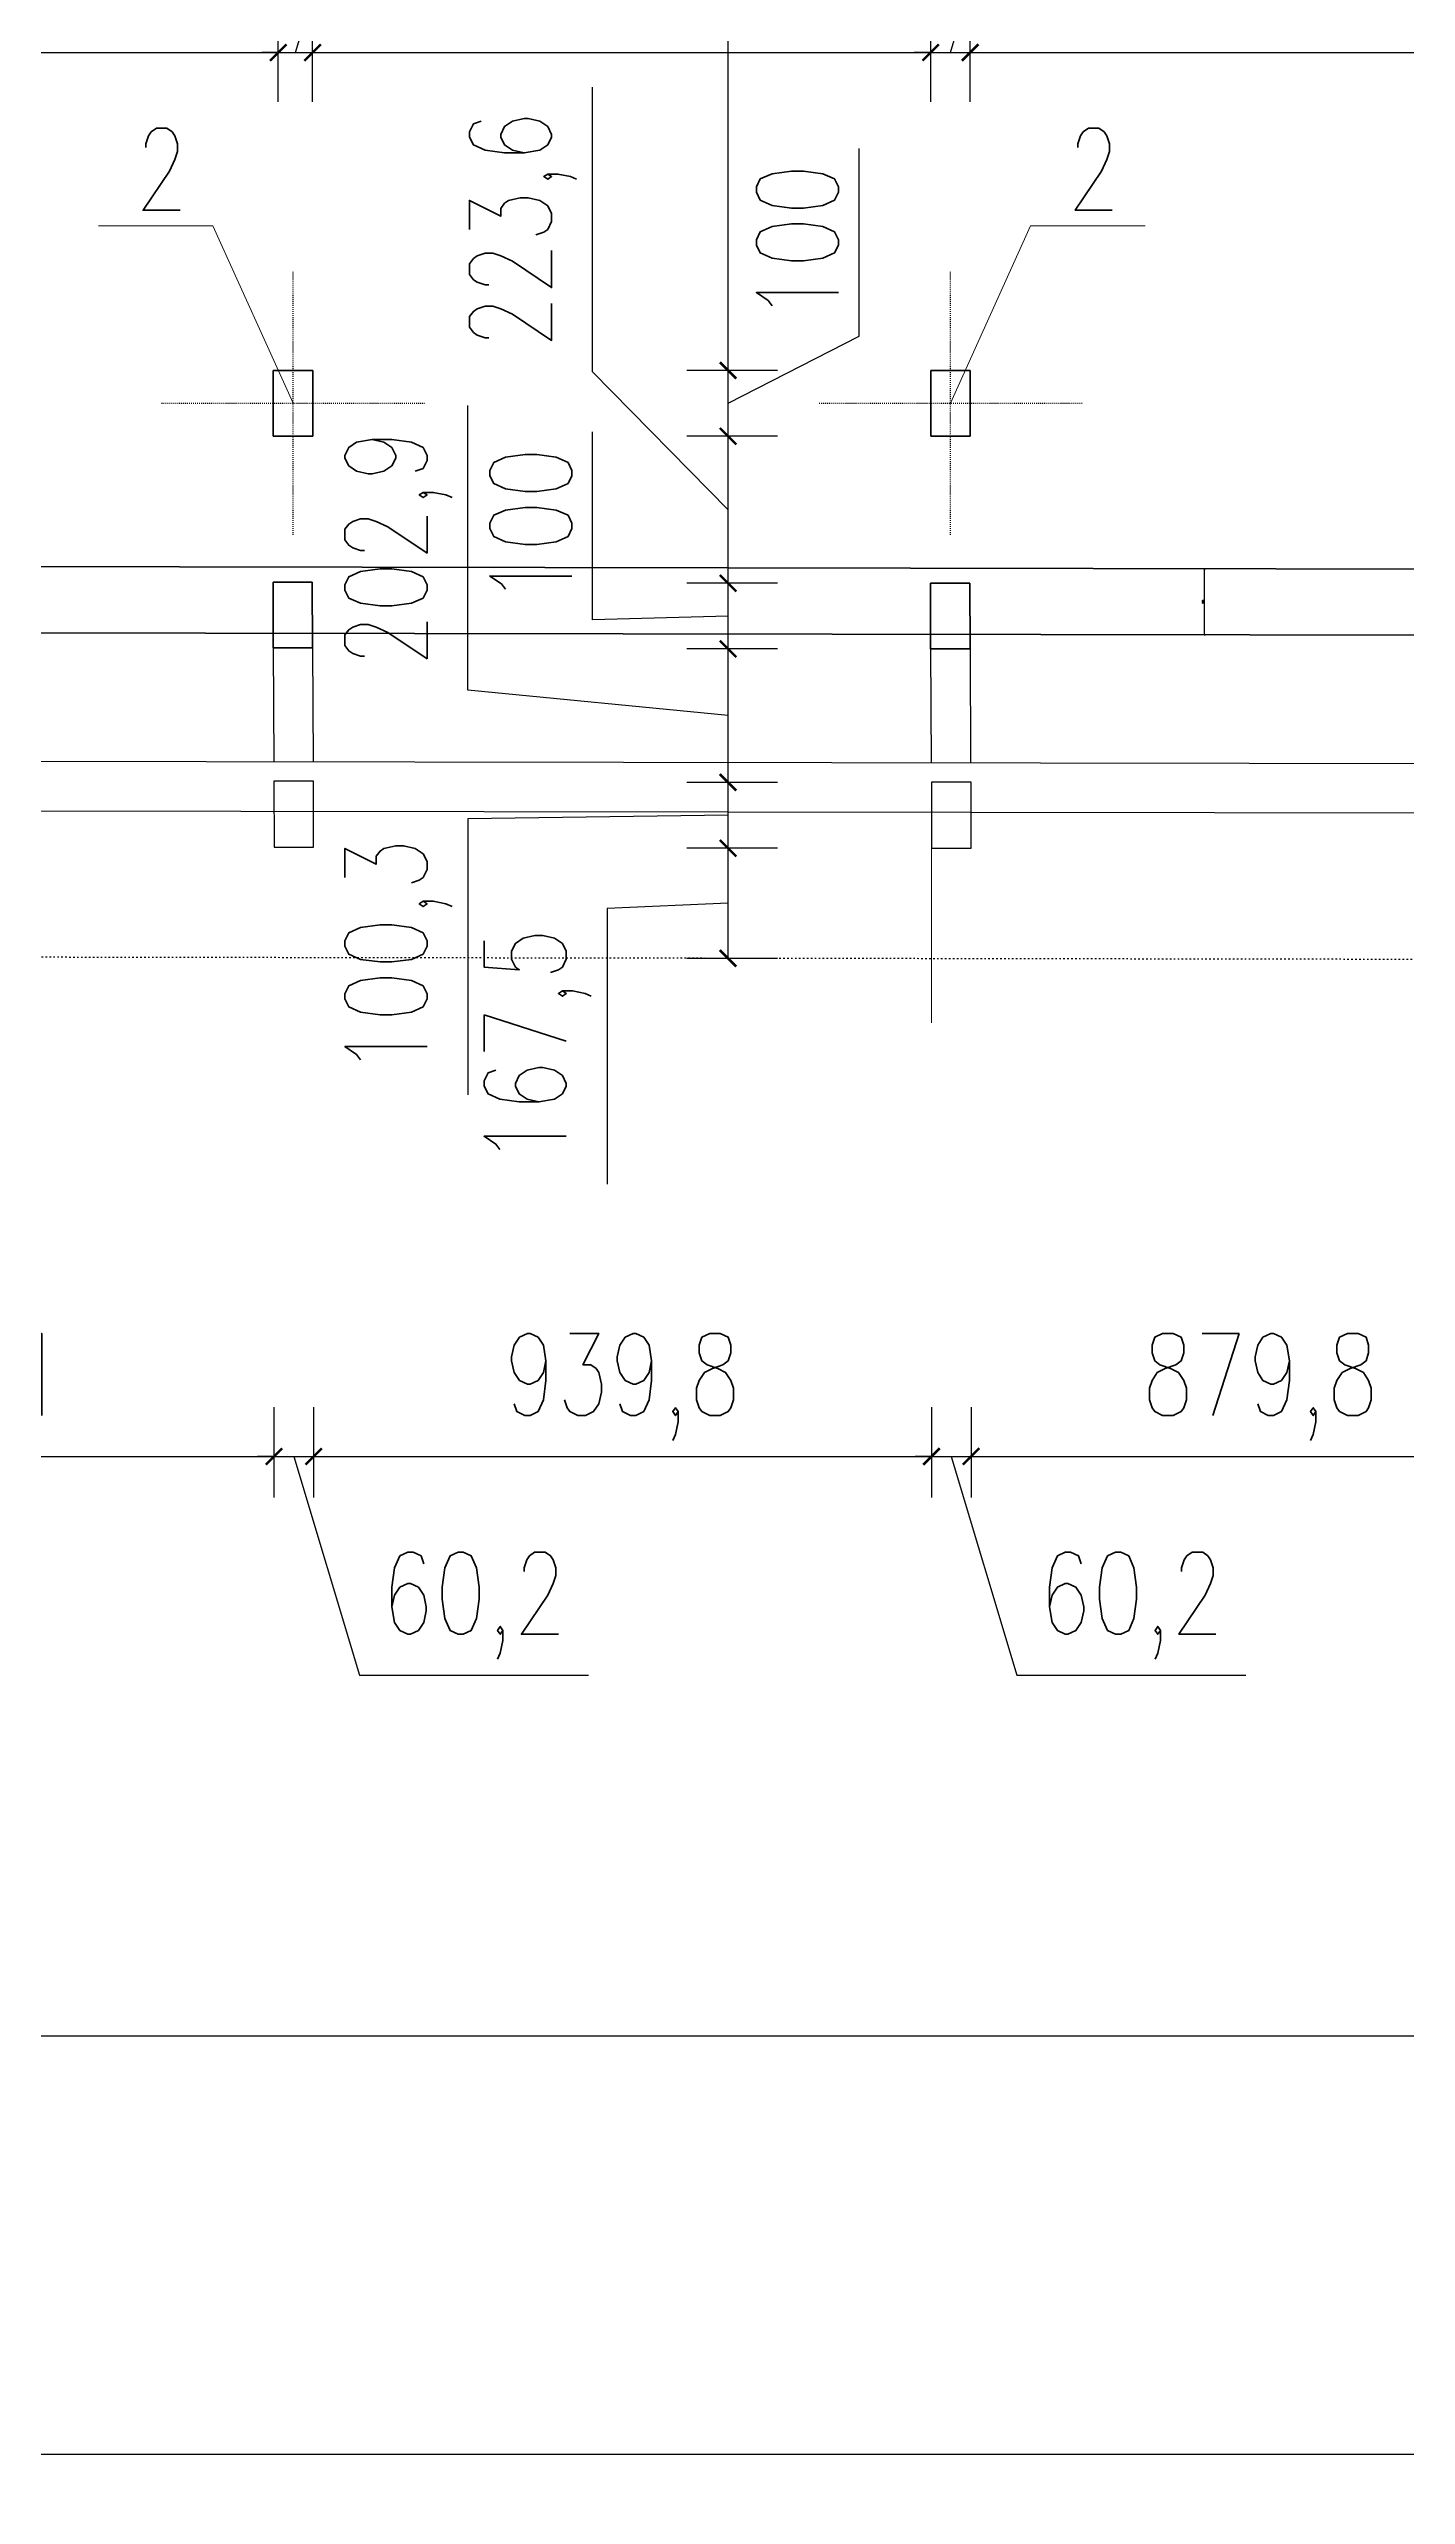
# Model space of a CAD drawing. Header units: millimetres. Extents: x -324080 to 120693, y -32448 to 53734.
# Drawn here: x -192287 to -190222, y -7217 to -3496 of the extents above; entities that cross this region are included whole.
import ezdxf

# ---------------------------------------------------------------- set-up
doc = ezdxf.new("R2010")
doc.units = ezdxf.units.MM
doc.linetypes.add('ACAD_ISO03W100', pattern=[30, 12, -18])
for name, color, linetype, lineweight in [('przekrój', 6, 'Continuous', 50), ('wymiary', 253, 'Continuous', 5), ('ściany', 5, 'Continuous', 50)]:
    doc.layers.add(name, color=color, linetype=linetype, lineweight=lineweight)
doc.layers.add('przerywana', color=7, linetype='ACAD_ISO03W100')
doc.styles.add('Opisowy', font='simplex.shx', dxfattribs={"width": 0.75, "height": 2.5})
doc.dimstyles.new('Opisowy', dxfattribs={"dimscale": 0, "dimtxt": 2.5, "dimasz": 0.5, "dimexe": 1.25, "dimexo": 0.625, "dimtad": 1, "dimdec": 1, "dimtxsty": 'Opisowy', "dimblk": 'ARCHTICK', "dimcen": 1, "dimadec": 0, "dimazin": 0, "dimtfac": 1, "dimtdec": 1, "dimtmove": 0, "dimatfit": 3, "dimfxl": 1.5, "dimfxlon": 1, "dimarcsym": 0})

# ---------------------------------------------------------------- blocks, each defined once
blk = doc.blocks.new('_ArchTick')
at = {"color": 0, "linetype": 'ByBlock', "const_width": 0.15}
blk.add_lwpolyline([(-0.5, -0.5), (0.5, 0.5)], dxfattribs=at)
blk = doc.blocks.new('*D998')
at = {"layer": 'Defpoints', "color": 0, "transparency": 16777216}
for p in [(-190529.7, -4287.6), (-190529.4, -4387.6), (-190529.2, -4387.6)]:
    blk.add_point(p, dxfattribs=at)
at = {"layer": 'wymiary', "color": 0, "lineweight": -2, "transparency": 16777216}
for p, q in [((-190529.2, -4287.6), (-190528, -4287.6)), ((-190529.2, -4287.6), (-190529.2, -4387.6)), ((-190529.2, -4387.6), (-190528, -4387.6))]:
    blk.add_line(p, q, dxfattribs=at)
at = {"layer": 'wymiary', "color": 0, "lineweight": -2, "transparency": 16777216, "xscale": 0.5, "yscale": 0.5, "zscale": 0.5}
for p, rotation in [((-190529.2, -4287.6), 90), ((-190529.2, -4387.6), 270)]:
    blk.add_blockref('_ArchTick', p, dxfattribs=dict(at, rotation=rotation))
at = {"layer": 'wymiary', "color": 0, "lineweight": 9, "transparency": 16777216, "insert": (-190531.1, -4337.6), "char_height": 2.5, "attachment_point": 5, "rotation": 90, "style": 'Opisowy'}
blk.add_mtext('100', dxfattribs=at)
blk = doc.blocks.new('*D1642')
at = {"layer": 'Defpoints', "color": 0, "transparency": 16777216}
for p in [(-191944.2, -3855.6), (-193020.3, -3883.6), (-191944.2, -5637.2)]:
    blk.add_point(p, dxfattribs=at)
at = {"layer": 'wymiary', "color": 0, "lineweight": -2, "transparency": 16777216}
for p, q in [((-193020.3, -5562.2), (-193020.3, -5699.7)), ((-191944.2, -5562.2), (-191944.2, -5699.7)), ((-193020.3, -5637.2), (-191944.2, -5637.2))]:
    blk.add_line(p, q, dxfattribs=at)
at = {"layer": 'wymiary', "color": 0, "lineweight": -2, "transparency": 16777216, "xscale": 25, "yscale": 25, "zscale": 25, "rotation": 180}
blk.add_blockref('_ArchTick', (-193020.3, -5637.2), dxfattribs=at)
at = {"layer": 'wymiary', "color": 0, "lineweight": -2, "transparency": 16777216, "xscale": 25, "yscale": 25, "zscale": 25}
blk.add_blockref('_ArchTick', (-191944.2, -5637.2), dxfattribs=at)
at = {"layer": 'wymiary', "color": 0, "transparency": 16777216, "insert": (-192482.2, -5531.6), "char_height": 125, "attachment_point": 5, "style": 'Opisowy'}
blk.add_mtext('1076,1', dxfattribs=at)
blk = doc.blocks.new('*D1643')
at = {"layer": 'Defpoints', "color": 0, "transparency": 16777216}
for p in [(-191944.2, -3855.6), (-191883.9, -3860.3), (-191883.9, -5637.2)]:
    blk.add_point(p, dxfattribs=at)
at = {"layer": 'wymiary', "color": 0, "lineweight": -2, "transparency": 16777216}
for p, q in [((-191944.2, -5562.2), (-191944.2, -5699.7)), ((-191883.9, -5562.2), (-191883.9, -5699.7)), ((-191944.2, -5637.2), (-191969.2, -5637.2)), ((-191944.2, -5637.2), (-191883.9, -5637.2)), ((-191944.2, -5637.2), (-191883.9, -5637.2)), ((-191914.1, -5637.2), (-191814.3, -5969.8)), ((-191883.9, -5637.2), (-191858.9, -5637.2)), ((-191814.3, -5969.8), (-191466.1, -5969.8))]:
    blk.add_line(p, q, dxfattribs=at)
at = {"layer": 'wymiary', "color": 0, "lineweight": -2, "transparency": 16777216, "xscale": 25, "yscale": 25, "zscale": 25}
blk.add_blockref('_ArchTick', (-191944.2, -5637.2), dxfattribs=at)
at = {"layer": 'wymiary', "color": 0, "lineweight": -2, "transparency": 16777216, "xscale": 25, "yscale": 25, "zscale": 25, "rotation": 180}
blk.add_blockref('_ArchTick', (-191883.9, -5637.2), dxfattribs=at)
at = {"layer": 'wymiary', "color": 0, "transparency": 16777216, "insert": (-191640.2, -5864.2), "char_height": 125, "attachment_point": 5, "style": 'Opisowy'}
blk.add_mtext('60,2', dxfattribs=at)
blk = doc.blocks.new('*D1644')
at = {"layer": 'Defpoints', "color": 0, "transparency": 16777216}
for p in [(-191883.9, -3860.3), (-190944.1, -3862), (-190944.1, -5637.2)]:
    blk.add_point(p, dxfattribs=at)
at = {"layer": 'wymiary', "color": 0, "lineweight": -2, "transparency": 16777216}
for p, q in [((-191883.9, -5562.2), (-191883.9, -5699.7)), ((-190944.1, -5562.2), (-190944.1, -5699.7)), ((-191883.9, -5637.2), (-190944.1, -5637.2))]:
    blk.add_line(p, q, dxfattribs=at)
at = {"layer": 'wymiary', "color": 0, "lineweight": -2, "transparency": 16777216, "xscale": 25, "yscale": 25, "zscale": 25, "rotation": 180}
blk.add_blockref('_ArchTick', (-191883.9, -5637.2), dxfattribs=at)
at = {"layer": 'wymiary', "color": 0, "lineweight": -2, "transparency": 16777216, "xscale": 25, "yscale": 25, "zscale": 25}
blk.add_blockref('_ArchTick', (-190944.1, -5637.2), dxfattribs=at)
at = {"layer": 'wymiary', "color": 0, "transparency": 16777216, "insert": (-191414, -5531.6), "char_height": 125, "attachment_point": 5, "style": 'Opisowy'}
blk.add_mtext('939,8', dxfattribs=at)
blk = doc.blocks.new('*D1645')
at = {"layer": 'Defpoints', "color": 0, "transparency": 16777216}
for p in [(-190944.1, -3862), (-190883.9, -3861.9), (-190883.9, -5637.2)]:
    blk.add_point(p, dxfattribs=at)
at = {"layer": 'wymiary', "color": 0, "lineweight": -2, "transparency": 16777216}
for p, q in [((-190944.1, -5562.2), (-190944.1, -5699.7)), ((-190883.9, -5562.2), (-190883.9, -5699.7)), ((-190944.1, -5637.2), (-190969.1, -5637.2)), ((-190944.1, -5637.2), (-190883.9, -5637.2)), ((-190944.1, -5637.2), (-190883.9, -5637.2)), ((-190914, -5637.2), (-190814.3, -5969.8)), ((-190883.9, -5637.2), (-190858.9, -5637.2)), ((-190814.3, -5969.8), (-190466.1, -5969.8))]:
    blk.add_line(p, q, dxfattribs=at)
at = {"layer": 'wymiary', "color": 0, "lineweight": -2, "transparency": 16777216, "xscale": 25, "yscale": 25, "zscale": 25}
blk.add_blockref('_ArchTick', (-190944.1, -5637.2), dxfattribs=at)
at = {"layer": 'wymiary', "color": 0, "lineweight": -2, "transparency": 16777216, "xscale": 25, "yscale": 25, "zscale": 25, "rotation": 180}
blk.add_blockref('_ArchTick', (-190883.9, -5637.2), dxfattribs=at)
at = {"layer": 'wymiary', "color": 0, "transparency": 16777216, "insert": (-190640.2, -5864.2), "char_height": 125, "attachment_point": 5, "style": 'Opisowy'}
blk.add_mtext('60,2', dxfattribs=at)
blk = doc.blocks.new('*D1646')
at = {"layer": 'Defpoints', "color": 0, "transparency": 16777216}
for p in [(-190883.9, -3861.9), (-190004.1, -3863.5), (-190004.1, -5637.2)]:
    blk.add_point(p, dxfattribs=at)
at = {"layer": 'wymiary', "color": 0, "lineweight": -2, "transparency": 16777216}
for p, q in [((-190883.9, -5562.2), (-190883.9, -5699.7)), ((-190004.1, -5562.2), (-190004.1, -5699.7)), ((-190883.9, -5637.2), (-190004.1, -5637.2))]:
    blk.add_line(p, q, dxfattribs=at)
at = {"layer": 'wymiary', "color": 0, "lineweight": -2, "transparency": 16777216, "xscale": 25, "yscale": 25, "zscale": 25, "rotation": 180}
blk.add_blockref('_ArchTick', (-190883.9, -5637.2), dxfattribs=at)
at = {"layer": 'wymiary', "color": 0, "lineweight": -2, "transparency": 16777216, "xscale": 25, "yscale": 25, "zscale": 25}
blk.add_blockref('_ArchTick', (-190004.1, -5637.2), dxfattribs=at)
at = {"layer": 'wymiary', "color": 0, "transparency": 16777216, "insert": (-190444, -5531.6), "char_height": 125, "attachment_point": 5, "style": 'Opisowy'}
blk.add_mtext('879,8', dxfattribs=at)
blk = doc.blocks.new('*D1670')
at = {"layer": 'Defpoints', "color": 0, "transparency": 16777216}
for p in [(-193020.3, -3883.6), (-183709.7, -3896.1), (-183709.7, -6518.4)]:
    blk.add_point(p, dxfattribs=at)
at = {"layer": 'wymiary', "color": 0, "lineweight": -2, "transparency": 16777216}
for p, q in [((-193020.3, -6443.4), (-193020.3, -6580.9)), ((-183709.7, -6443.4), (-183709.7, -6580.9)), ((-193020.3, -6518.4), (-183709.7, -6518.4))]:
    blk.add_line(p, q, dxfattribs=at)
at = {"layer": 'wymiary', "color": 0, "lineweight": -2, "transparency": 16777216, "xscale": 25, "yscale": 25, "zscale": 25, "rotation": 180}
blk.add_blockref('_ArchTick', (-193020.3, -6518.4), dxfattribs=at)
at = {"layer": 'wymiary', "color": 0, "lineweight": -2, "transparency": 16777216, "xscale": 25, "yscale": 25, "zscale": 25}
blk.add_blockref('_ArchTick', (-183709.7, -6518.4), dxfattribs=at)
at = {"layer": 'wymiary', "color": 0, "transparency": 16777216, "insert": (-188365, -6412.7), "char_height": 125, "attachment_point": 5, "style": 'Opisowy'}
blk.add_mtext('9310,6', dxfattribs=at)
blk = doc.blocks.new('*D1674')
at = {"layer": 'Defpoints', "color": 0, "transparency": 16777216}
for p in [(-193647.7, -4075.4), (-183095.8, -4091.9), (-183095.8, -7154.5)]:
    blk.add_point(p, dxfattribs=at)
at = {"layer": 'wymiary', "color": 0, "lineweight": -2, "transparency": 16777216}
for p, q in [((-193647.7, -7079.5), (-193647.7, -7217)), ((-183095.8, -7079.5), (-183095.8, -7217)), ((-193647.7, -7154.5), (-183095.8, -7154.5))]:
    blk.add_line(p, q, dxfattribs=at)
at = {"layer": 'wymiary', "color": 0, "lineweight": -2, "transparency": 16777216, "xscale": 25, "yscale": 25, "zscale": 25, "rotation": 180}
blk.add_blockref('_ArchTick', (-193647.7, -7154.5), dxfattribs=at)
at = {"layer": 'wymiary', "color": 0, "lineweight": -2, "transparency": 16777216, "xscale": 25, "yscale": 25, "zscale": 25}
blk.add_blockref('_ArchTick', (-183095.8, -7154.5), dxfattribs=at)
at = {"layer": 'wymiary', "color": 0, "transparency": 16777216, "insert": (-188371.8, -7048.8), "char_height": 125, "attachment_point": 5, "style": 'Opisowy'}
blk.add_mtext('10551,9', dxfattribs=at)
blk = doc.blocks.new('*D1764')
at = {"layer": 'Defpoints', "color": 0, "transparency": 16777216}
for p in [(-191253.6, -4712.2), (-190944.8, -4712.2), (-190944, -4879.6)]:
    blk.add_point(p, dxfattribs=at)
at = {"layer": 'wymiary', "color": 0, "lineweight": -2, "transparency": 16777216}
for p, q in [((-191178.6, -4712.2), (-191316.1, -4712.2)), ((-191253.6, -4879.6), (-191253.6, -4712.2)), ((-191253.6, -4795.9), (-191437.4, -4803.7)), ((-191437.4, -4803.7), (-191437.4, -5223.3)), ((-191178.6, -4879.6), (-191316.1, -4879.6))]:
    blk.add_line(p, q, dxfattribs=at)
at = {"layer": 'wymiary', "color": 0, "lineweight": -2, "transparency": 16777216, "xscale": 25, "yscale": 25, "zscale": 25}
for p, rotation in [((-191253.6, -4712.2), 90), ((-191253.6, -4879.6), 270)]:
    blk.add_blockref('_ArchTick', p, dxfattribs=dict(at, rotation=rotation))
at = {"layer": 'wymiary', "color": 0, "transparency": 16777216, "insert": (-191543.1, -5013.5), "char_height": 125, "attachment_point": 5, "rotation": 90, "style": 'Opisowy'}
blk.add_mtext('167,5', dxfattribs=at)
blk = doc.blocks.new('*D1765')
at = {"layer": 'Defpoints', "color": 0, "transparency": 16777216}
for p in [(-191253.6, -4611.9), (-190944.3, -4611.9), (-190944.8, -4712.2)]:
    blk.add_point(p, dxfattribs=at)
at = {"layer": 'wymiary', "color": 0, "lineweight": -2, "transparency": 16777216}
for p, q in [((-191178.6, -4611.9), (-191316.1, -4611.9)), ((-191253.6, -4712.2), (-191253.6, -4611.9)), ((-191253.6, -4662), (-191649.3, -4667.3)), ((-191649.3, -4667.3), (-191649.3, -5087)), ((-191178.6, -4712.2), (-191316.1, -4712.2))]:
    blk.add_line(p, q, dxfattribs=at)
at = {"layer": 'wymiary', "color": 0, "lineweight": -2, "transparency": 16777216, "xscale": 25, "yscale": 25, "zscale": 25}
for p, rotation in [((-191253.6, -4611.9), 90), ((-191253.6, -4712.2), 270)]:
    blk.add_blockref('_ArchTick', p, dxfattribs=dict(at, rotation=rotation))
at = {"layer": 'wymiary', "color": 0, "transparency": 16777216, "insert": (-191754.9, -4877.1), "char_height": 125, "attachment_point": 5, "rotation": 90, "style": 'Opisowy'}
blk.add_mtext('100,3', dxfattribs=at)
blk = doc.blocks.new('*D1766')
at = {"layer": 'Defpoints', "color": 0, "transparency": 16777216}
for p in [(-191253.6, -4409), (-190945.5, -4409), (-190944.6, -4611.9)]:
    blk.add_point(p, dxfattribs=at)
at = {"layer": 'wymiary', "color": 0, "lineweight": -2, "transparency": 16777216}
for p, q in [((-191649.3, -4471.7), (-191649.3, -4038.6)), ((-191178.6, -4409), (-191316.1, -4409)), ((-191253.6, -4611.9), (-191253.6, -4409)), ((-191253.6, -4510.4), (-191649.3, -4471.7)), ((-191178.6, -4611.9), (-191316.1, -4611.9))]:
    blk.add_line(p, q, dxfattribs=at)
at = {"layer": 'wymiary', "color": 0, "lineweight": -2, "transparency": 16777216, "xscale": 25, "yscale": 25, "zscale": 25}
for p, rotation in [((-191253.6, -4409), 90), ((-191253.6, -4611.9), 270)]:
    blk.add_blockref('_ArchTick', p, dxfattribs=dict(at, rotation=rotation))
at = {"layer": 'wymiary', "color": 0, "transparency": 16777216, "insert": (-191754.9, -4255.2), "char_height": 125, "attachment_point": 5, "rotation": 90, "style": 'Opisowy'}
blk.add_mtext('202,9', dxfattribs=at)
blk = doc.blocks.new('*D1767')
at = {"layer": 'Defpoints', "color": 0, "transparency": 16777216}
for p in [(-191253.6, -4309), (-190945.5, -4309), (-190945.5, -4409)]:
    blk.add_point(p, dxfattribs=at)
at = {"layer": 'wymiary', "color": 0, "lineweight": -2, "transparency": 16777216}
for p, q in [((-191459.7, -4364.7), (-191459.7, -4079)), ((-191178.6, -4309), (-191316.1, -4309)), ((-191253.6, -4409), (-191253.6, -4309)), ((-191253.6, -4359), (-191459.7, -4364.7)), ((-191178.6, -4409), (-191316.1, -4409))]:
    blk.add_line(p, q, dxfattribs=at)
at = {"layer": 'wymiary', "color": 0, "lineweight": -2, "transparency": 16777216, "xscale": 25, "yscale": 25, "zscale": 25}
for p, rotation in [((-191253.6, -4309), 90), ((-191253.6, -4409), 270)]:
    blk.add_blockref('_ArchTick', p, dxfattribs=dict(at, rotation=rotation))
at = {"layer": 'wymiary', "color": 0, "transparency": 16777216, "insert": (-191553.5, -4221.8), "char_height": 125, "attachment_point": 5, "rotation": 90, "style": 'Opisowy'}
blk.add_mtext('100', dxfattribs=at)
blk = doc.blocks.new('*D1768')
at = {"layer": 'Defpoints', "color": 0, "transparency": 16777216}
for p in [(-191253.6, -4085.4), (-190945.4, -4085.4), (-190945.5, -4309)]:
    blk.add_point(p, dxfattribs=at)
at = {"layer": 'wymiary', "color": 0, "lineweight": -2, "transparency": 16777216}
for p, q in [((-191459.7, -3987.5), (-191459.7, -3554.4)), ((-191253.6, -4197.2), (-191459.7, -3987.5)), ((-191178.6, -4085.4), (-191316.1, -4085.4)), ((-191253.6, -4309), (-191253.6, -4085.4)), ((-191178.6, -4309), (-191316.1, -4309))]:
    blk.add_line(p, q, dxfattribs=at)
at = {"layer": 'wymiary', "color": 0, "lineweight": -2, "transparency": 16777216, "xscale": 25, "yscale": 25, "zscale": 25}
for p, rotation in [((-191253.6, -4085.4), 90), ((-191253.6, -4309), 270)]:
    blk.add_blockref('_ArchTick', p, dxfattribs=dict(at, rotation=rotation))
at = {"layer": 'wymiary', "color": 0, "transparency": 16777216, "insert": (-191565.4, -3771), "char_height": 125, "attachment_point": 5, "rotation": 90, "style": 'Opisowy'}
blk.add_mtext('223,6', dxfattribs=at)
blk = doc.blocks.new('*D1769')
at = {"layer": 'Defpoints', "color": 0, "transparency": 16777216}
for p in [(-191253.6, -3985.4), (-190945.4, -3985.4), (-190945.4, -4085.4)]:
    blk.add_point(p, dxfattribs=at)
at = {"layer": 'wymiary', "color": 0, "lineweight": -2, "transparency": 16777216}
for p, q in [((-191054.2, -3933.5), (-191054.2, -3647.8)), ((-191253.6, -4035.4), (-191054.2, -3933.5)), ((-191178.6, -3985.4), (-191316.1, -3985.4)), ((-191253.6, -4085.4), (-191253.6, -3985.4)), ((-191178.6, -4085.4), (-191316.1, -4085.4))]:
    blk.add_line(p, q, dxfattribs=at)
at = {"layer": 'wymiary', "color": 0, "lineweight": -2, "transparency": 16777216, "xscale": 25, "yscale": 25, "zscale": 25}
for p, rotation in [((-191253.6, -3985.4), 90), ((-191253.6, -4085.4), 270)]:
    blk.add_blockref('_ArchTick', p, dxfattribs=dict(at, rotation=rotation))
at = {"layer": 'wymiary', "color": 0, "transparency": 16777216, "insert": (-191148, -3790.6), "char_height": 125, "attachment_point": 5, "rotation": 90, "style": 'Opisowy'}
blk.add_mtext('100', dxfattribs=at)
blk = doc.blocks.new('*D1770')
at = {"layer": 'Defpoints', "color": 0, "transparency": 16777216}
for p in [(-191253.6, -2214.1), (-191170, -2214.1), (-190945.4, -3985.4)]:
    blk.add_point(p, dxfattribs=at)
at = {"layer": 'wymiary', "color": 0, "lineweight": -2, "transparency": 16777216}
for p, q in [((-191201.2, -2214.1), (-191316.1, -2214.1)), ((-191253.6, -3985.4), (-191253.6, -2214.1)), ((-191178.6, -3985.4), (-191316.1, -3985.4))]:
    blk.add_line(p, q, dxfattribs=at)
at = {"layer": 'wymiary', "color": 0, "lineweight": -2, "transparency": 16777216, "xscale": 25, "yscale": 25, "zscale": 25}
for p, rotation in [((-191253.6, -2214.1), 90), ((-191253.6, -3985.4), 270)]:
    blk.add_blockref('_ArchTick', p, dxfattribs=dict(at, rotation=rotation))
at = {"layer": 'wymiary', "color": 0, "transparency": 16777216, "insert": (-191359.3, -3099.7), "char_height": 125, "attachment_point": 5, "rotation": 90, "style": 'Opisowy'}
blk.add_mtext('1771,2', dxfattribs=at)
blk = doc.blocks.new('*D1790')
at = {"layer": 'Defpoints', "color": 0, "transparency": 16777216}
for p in [(-193005.8, -3501.9), (-191937.8, -3501.9), (-191937.8, -3985.4)]:
    blk.add_point(p, dxfattribs=at)
at = {"layer": 'wymiary', "color": 0, "lineweight": -2, "transparency": 16777216}
for p, q in [((-193005.8, -3501.9), (-193005.8, -3439.4)), ((-191937.8, -3576.9), (-191937.8, -3439.4)), ((-193005.8, -3501.9), (-191937.8, -3501.9))]:
    blk.add_line(p, q, dxfattribs=at)
at = {"layer": 'wymiary', "color": 0, "lineweight": -2, "transparency": 16777216, "xscale": 25, "yscale": 25, "zscale": 25, "rotation": 180}
blk.add_blockref('_ArchTick', (-193005.8, -3501.9), dxfattribs=at)
at = {"layer": 'wymiary', "color": 0, "lineweight": -2, "transparency": 16777216, "xscale": 25, "yscale": 25, "zscale": 25}
blk.add_blockref('_ArchTick', (-191937.8, -3501.9), dxfattribs=at)
at = {"layer": 'wymiary', "color": 0, "transparency": 16777216, "insert": (-192471.8, -3408.1), "char_height": 125, "attachment_point": 5, "style": 'Opisowy'}
blk.add_mtext('1068', dxfattribs=at)
blk = doc.blocks.new('*D1791')
at = {"layer": 'Defpoints', "color": 0, "transparency": 16777216}
for p in [(-191885.4, -3501.9), (-191937.8, -3985.4), (-191885.4, -3985.4)]:
    blk.add_point(p, dxfattribs=at)
at = {"layer": 'wymiary', "color": 0, "lineweight": -2, "transparency": 16777216}
for p, q in [((-191911.6, -3501.9), (-191856.4, -3318.1)), ((-191856.4, -3318.1), (-191503.8, -3318.1)), ((-191937.8, -3576.9), (-191937.8, -3439.4)), ((-191885.4, -3576.9), (-191885.4, -3439.4)), ((-191937.8, -3501.9), (-191962.8, -3501.9)), ((-191937.8, -3501.9), (-191885.4, -3501.9)), ((-191937.8, -3501.9), (-191885.4, -3501.9)), ((-191885.4, -3501.9), (-191860.4, -3501.9))]:
    blk.add_line(p, q, dxfattribs=at)
at = {"layer": 'wymiary', "color": 0, "lineweight": -2, "transparency": 16777216, "xscale": 25, "yscale": 25, "zscale": 25}
blk.add_blockref('_ArchTick', (-191937.8, -3501.9), dxfattribs=at)
at = {"layer": 'wymiary', "color": 0, "lineweight": -2, "transparency": 16777216, "xscale": 25, "yscale": 25, "zscale": 25, "rotation": 180}
blk.add_blockref('_ArchTick', (-191885.4, -3501.9), dxfattribs=at)
at = {"layer": 'wymiary', "color": 0, "transparency": 16777216, "insert": (-191680.1, -3212.4), "char_height": 125, "attachment_point": 5, "style": 'Opisowy'}
blk.add_mtext('52,4', dxfattribs=at)
blk = doc.blocks.new('*D1792')
at = {"layer": 'Defpoints', "color": 0, "transparency": 16777216}
for p in [(-190945.4, -3501.9), (-191885.4, -3985.4), (-190945.4, -3985.4)]:
    blk.add_point(p, dxfattribs=at)
at = {"layer": 'wymiary', "color": 0, "lineweight": -2, "transparency": 16777216}
for p, q in [((-191885.4, -3576.9), (-191885.4, -3439.4)), ((-190945.4, -3576.9), (-190945.4, -3439.4)), ((-191885.4, -3501.9), (-190945.4, -3501.9))]:
    blk.add_line(p, q, dxfattribs=at)
at = {"layer": 'wymiary', "color": 0, "lineweight": -2, "transparency": 16777216, "xscale": 25, "yscale": 25, "zscale": 25, "rotation": 180}
blk.add_blockref('_ArchTick', (-191885.4, -3501.9), dxfattribs=at)
at = {"layer": 'wymiary', "color": 0, "lineweight": -2, "transparency": 16777216, "xscale": 25, "yscale": 25, "zscale": 25}
blk.add_blockref('_ArchTick', (-190945.4, -3501.9), dxfattribs=at)
at = {"layer": 'wymiary', "color": 0, "transparency": 16777216, "insert": (-191415.4, -3408.1), "char_height": 125, "attachment_point": 5, "style": 'Opisowy'}
blk.add_mtext('940', dxfattribs=at)
blk = doc.blocks.new('*D1793')
at = {"layer": 'Defpoints', "color": 0, "transparency": 16777216}
for p in [(-190885.4, -3501.9), (-190945.4, -3985.4), (-190885.4, -3985.4)]:
    blk.add_point(p, dxfattribs=at)
at = {"layer": 'wymiary', "color": 0, "lineweight": -2, "transparency": 16777216}
for p, q in [((-190915.4, -3501.9), (-190863.8, -3330)), ((-190863.8, -3330), (-190649.5, -3330)), ((-190945.4, -3576.9), (-190945.4, -3439.4)), ((-190885.4, -3576.9), (-190885.4, -3439.4)), ((-190945.4, -3501.9), (-190970.4, -3501.9)), ((-190945.4, -3501.9), (-190885.4, -3501.9)), ((-190945.4, -3501.9), (-190885.4, -3501.9)), ((-190885.4, -3501.9), (-190860.4, -3501.9))]:
    blk.add_line(p, q, dxfattribs=at)
at = {"layer": 'wymiary', "color": 0, "lineweight": -2, "transparency": 16777216, "xscale": 25, "yscale": 25, "zscale": 25}
blk.add_blockref('_ArchTick', (-190945.4, -3501.9), dxfattribs=at)
at = {"layer": 'wymiary', "color": 0, "lineweight": -2, "transparency": 16777216, "xscale": 25, "yscale": 25, "zscale": 25, "rotation": 180}
blk.add_blockref('_ArchTick', (-190885.4, -3501.9), dxfattribs=at)
at = {"layer": 'wymiary', "color": 0, "transparency": 16777216, "insert": (-190756.7, -3236.2), "char_height": 125, "attachment_point": 5, "style": 'Opisowy'}
blk.add_mtext('60', dxfattribs=at)
blk = doc.blocks.new('*D1794')
at = {"layer": 'Defpoints', "color": 0, "transparency": 16777216}
for p in [(-190005.4, -3501.9), (-190885.4, -3985.4), (-190005.4, -3985.4)]:
    blk.add_point(p, dxfattribs=at)
at = {"layer": 'wymiary', "color": 0, "lineweight": -2, "transparency": 16777216}
for p, q in [((-190885.4, -3576.9), (-190885.4, -3439.4)), ((-190005.4, -3576.9), (-190005.4, -3439.4)), ((-190885.4, -3501.9), (-190005.4, -3501.9))]:
    blk.add_line(p, q, dxfattribs=at)
at = {"layer": 'wymiary', "color": 0, "lineweight": -2, "transparency": 16777216, "xscale": 25, "yscale": 25, "zscale": 25, "rotation": 180}
blk.add_blockref('_ArchTick', (-190885.4, -3501.9), dxfattribs=at)
at = {"layer": 'wymiary', "color": 0, "lineweight": -2, "transparency": 16777216, "xscale": 25, "yscale": 25, "zscale": 25}
blk.add_blockref('_ArchTick', (-190005.4, -3501.9), dxfattribs=at)
at = {"layer": 'wymiary', "color": 0, "transparency": 16777216, "insert": (-190445.4, -3408.1), "char_height": 125, "attachment_point": 5, "style": 'Opisowy'}
blk.add_mtext('880', dxfattribs=at)

msp = doc.modelspace()

# ---------------------------------------------------------------- linework, layer by layer
at = {"lineweight": 20}
for p, q in [((-192037, -3765.58), (-192211, -3765.58)), ((-192037, -3765.58), (-191915.2, -4035.35)), ((-190793.41, -3765.58), (-190915.2, -4035.35)), ((-190793.41, -3765.58), (-190619.4, -3765.58))]:
    msp.add_line(p, q, dxfattribs=at)
at = {"lineweight": 40}
for p, q in [((-191945.47, -4407.45), (-191945.47, -4307.45)), ((-191945.47, -4307.45), (-191885.98, -4307.45)), ((-191885.98, -4307.45), (-191885.55, -4407.15)), ((-190945.48, -4409), (-190945.48, -4309)), ((-190945.48, -4309), (-190885.98, -4309)), ((-190885.98, -4309), (-190885.56, -4408.7)), ((-191885.47, -4407.15), (-191945.47, -4407.45)), ((-190885.48, -4408.7), (-190945.48, -4409))]:
    msp.add_line(p, q, dxfattribs=at)
at = {"lineweight": 25}
for p, q in [((-193311.76, -4578.46), (-183421.53, -4593.82)), ((-193387.58, -4653.42), (-183348.68, -4668.85))]:
    msp.add_line(p, q, dxfattribs=at)
at = {"layer": 'przekrój', "lineweight": 30}
for p, q in [((-191883.95, -4610.32), (-191944.33, -4610.32)), ((-191944.33, -4610.32), (-191943.97, -4710.61)), ((-191883.95, -4710.32), (-191883.95, -4610.32)), ((-190883.95, -4611.88), (-190944.33, -4611.88)), ((-190944.33, -4611.88), (-190943.97, -4712.16)), ((-190883.95, -4711.88), (-190883.95, -4611.88)), ((-191943.97, -4710.61), (-191883.95, -4710.32)), ((-190943.97, -4712.16), (-190883.95, -4711.88))]:
    msp.add_line(p, q, dxfattribs=at)
at = {"layer": 'przerywana', "ltscale": 0.2}
msp.add_line((-193647.72, -4875.38), (-183095.84, -4891.93), dxfattribs=at)
at = {"layer": 'wymiary', "linetype": 'ACAD_ISO03W100', "lineweight": 30, "ltscale": 0.1}
for p, q in [((-191915.2, -4235.35), (-191915.2, -3835.35)), ((-190915.2, -4235.35), (-190915.2, -3835.35)), ((-192115.2, -4035.35), (-191715.2, -4035.35)), ((-191115.2, -4035.35), (-190715.2, -4035.35))]:
    msp.add_line(p, q, dxfattribs=at)
at = {"layer": 'wymiary', "lineweight": 25}
for p, q in [((-191945.47, -4407.45), (-191944.6, -4580.98)), ((-191885.47, -4407.15), (-191884.6, -4580.68)), ((-190945.48, -4409), (-190944.6, -4582.53)), ((-190885.48, -4408.7), (-190884.6, -4582.23))]:
    msp.add_line(p, q, dxfattribs=at)
at = {"layer": 'wymiary'}
msp.add_line((-190943.97, -4712.16), (-190943.97, -4977.47), dxfattribs=at)
at = {"layer": 'ściany'}
for p, q in [((-191885.38, -3985.35), (-191945.38, -3985.35)), ((-191945.38, -3985.35), (-191945.38, -4085.35)), ((-191885.38, -4085.35), (-191885.38, -3985.35)), ((-190885.38, -3985.35), (-190945.38, -3985.35)), ((-190945.38, -3985.35), (-190945.38, -4085.35)), ((-190885.38, -4085.35), (-190885.38, -3985.35)), ((-191945.38, -4085.35), (-191885.38, -4085.35)), ((-190945.38, -4085.35), (-190885.38, -4085.35)), ((-193110.42, -4282.66), (-183611.66, -4298.01)), ((-193111.5, -4383.05), (-183614.27, -4398.35))]:
    msp.add_line(p, q, dxfattribs=at)

# ---------------------------------------------------------------- texts
at = {"lineweight": 20, "char_height": 25, "width": 180.804, "attachment_point": 1, "style": 'Opisowy'}
for insert in [(-192211, -3616.73), (-190793.41, -3616.73)]:
    msp.add_mtext('\\pi55.75211;{\\H5x;2}', dxfattribs=dict(at, insert=insert))

# ---------------------------------------------------------------- dimensions: what is measured, and where the dimension line sits
at = {"layer": 'wymiary'}
dim = msp.add_linear_dim(base=(-191253.62, -2214.11), p1=(-190945.38, -3985.35), p2=(-191169.96, -2214.11), angle=90, dimstyle='Opisowy', dxfattribs=at)
dim.commit()
dim.dimension.update_dxf_attribs({"geometry": '*D1770', "text_midpoint": (-191359.28, -3099.73)})
for base, p1, p2, picture, middle in [((-191885.38, -3501.85), (-191937.78, -3985.35), (-191885.38, -3985.35), '*D1791', (-191825.2, -3212.42)), ((-190885.38, -3501.85), (-190945.38, -3985.35), (-190885.38, -3985.35), '*D1793', (-190832.57, -3236.23)), ((-191937.78, -3501.85), (-193005.78, -3501.85), (-191937.78, -3985.35), '*D1790', (-192471.78, -3408.1)), ((-190945.38, -3501.85), (-191885.38, -3985.35), (-190945.38, -3985.35), '*D1792', (-191415.38, -3408.1)), ((-190005.38, -3501.85), (-190885.38, -3985.35), (-190005.38, -3985.35), '*D1794', (-190445.38, -3408.1)), ((-191944.16, -5637.22), (-193020.29, -3883.65), (-191944.16, -3855.64), '*D1642', (-192482.23, -5531.56)), ((-191883.95, -5637.22), (-191944.16, -3855.64), (-191883.95, -3860.32), '*D1643', (-191783.03, -5864.15)), ((-190944.15, -5637.22), (-191883.95, -3860.32), (-190944.15, -3862.02), '*D1644', (-191414.05, -5531.56)), ((-190883.95, -5637.22), (-190944.15, -3862.02), (-190883.95, -3861.88), '*D1645', (-190783.02, -5864.15)), ((-190004.15, -5637.22), (-190883.95, -3861.88), (-190004.15, -3863.48), '*D1646', (-190444.05, -5531.56)), ((-183709.69, -6518.38), (-193020.29, -3883.65), (-183709.69, -3896.08), '*D1670', (-188364.99, -6412.73)), ((-183095.84, -7154.47), (-193647.72, -4075.38), (-183095.84, -4091.93), '*D1674', (-188371.78, -7048.81))]:
    dim = msp.add_linear_dim(base=base, p1=p1, p2=p2, dimstyle='Opisowy', dxfattribs=at)
    dim.commit()
    dim.dimension.update_dxf_attribs({"geometry": picture, "text_midpoint": middle})
for base, p1, p2, picture, middle in [((-191253.6243, -4085.3529), (-190945.4766, -4309.001), (-190945.3802, -4085.3529), '*D1768', (-191459.7071, -3956.2242)), ((-191253.62, -3985.35), (-190945.38, -4085.35), (-190945.38, -3985.35), '*D1769', (-191054.24, -3902.22)), ((-191253.62, -4409), (-190944.6, -4611.88), (-190945.48, -4409), '*D1766', (-191649.27, -4440.43)), ((-191253.62, -4309), (-190945.48, -4409), (-190945.48, -4309), '*D1767', (-191459.71, -4333.46)), ((-191253.62, -4611.88), (-190944.77, -4712.17), (-190944.33, -4611.88), '*D1765', (-191649.27, -4698.56)), ((-191253.6243, -4712.1673), (-190943.9674, -4879.618), (-190944.7709, -4712.1673), '*D1764', (-191437.404, -4834.9134))]:
    dim = msp.add_linear_dim(base=base, p1=p1, p2=p2, angle=90, dimstyle='Opisowy', dxfattribs=at)
    dim.commit()
    dim.dimension.update_dxf_attribs({"geometry": picture, "text_midpoint": middle, "dimtype": 160})
at = {"layer": 'wymiary', "lineweight": 9}
dim = msp.add_linear_dim(base=(-190529.22, -4387.63), p1=(-190529.73, -4287.63), p2=(-190529.38, -4387.63), angle=90, dimstyle='Opisowy', dxfattribs=at)
dim.commit()
dim.dimension.update_dxf_attribs({"geometry": '*D998', "text_midpoint": (-190531.09, -4337.63)})

doc.saveas('drawing.dxf')
